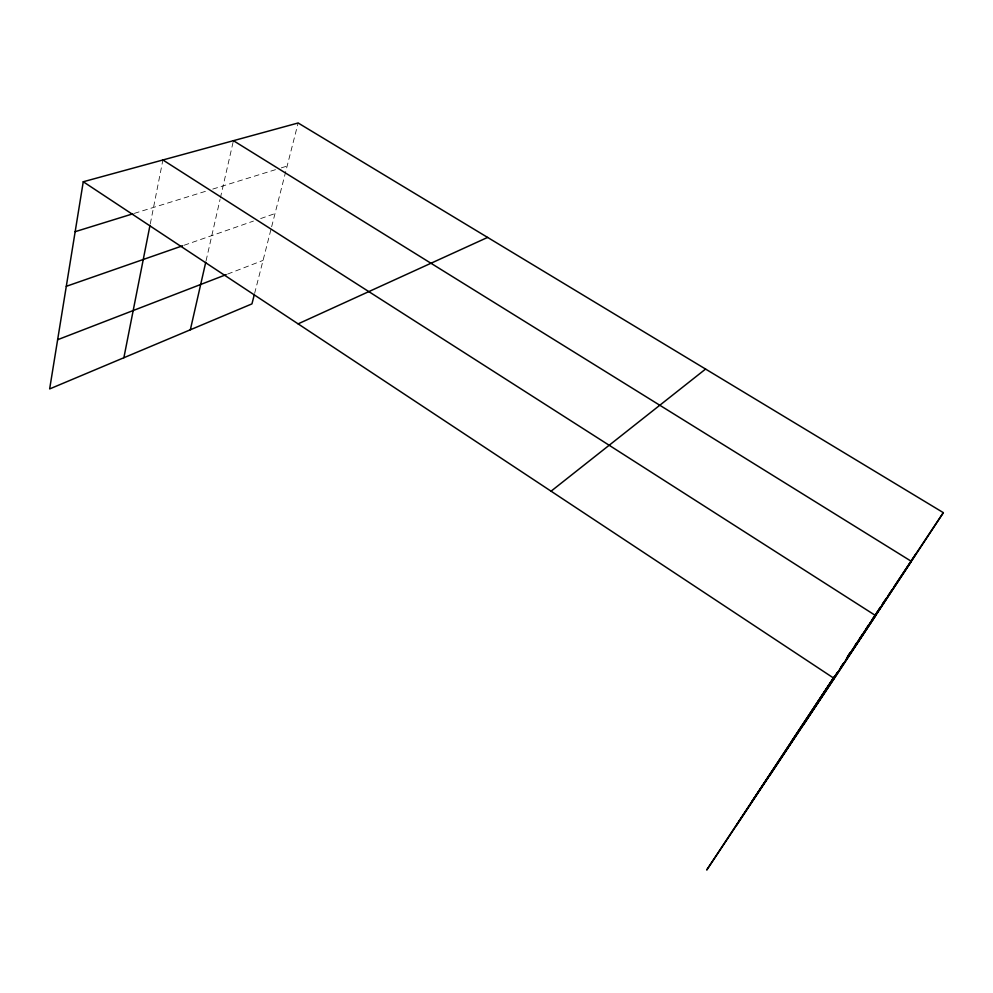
<?xml version="1.0" encoding="UTF-8"?>
<svg xmlns="http://www.w3.org/2000/svg" width="993" height="993" viewBox="0 0 993 993"><rect width="100%" height="100%" fill="white"/><g stroke="black" fill="none" stroke-linecap="round" stroke-linejoin="round"><path stroke-width="0.74" stroke-dasharray="4.96 3.72" d="M150.303 223.785L162.902 159.972M206.072 260.787L220.049 199.432M220.384 197.93L233.429 140.683M254.63 293.382L271.275 228.204M271.648 226.739L298.136 122.983M227.608 274.08L263.058 260.389M184.09 245.259L253.463 221.079M260.65 218.572L275.011 213.569M134.316 213.371L206.842 190.917M212.775 189.08L275.508 169.666M281.329 167.854L287.138 166.054"/><path stroke-width="1.49" d="M833.71 677.437L706.706 870.017L834.269 678.517L943.35 512.661L298.136 122.983L83.263 181.756L49.65 388.933L251.949 303.883L254.245 294.884M123.877 357.728L150.005 225.274M190.346 329.788L205.737 262.264M736.508 825.27L835.039 675.736M847.637 656.621L850.989 651.532M769.19 776.216L838.092 671.591M840.624 667.743L843.988 662.629M851.572 651.11L859.926 638.425M861.601 635.88L864.94 630.803M867.448 627.005L870.799 621.928M872.462 619.384L880.828 606.698M882.492 604.154L884.999 600.355M803.014 725.436L915.496 554.516M847.451 656.783L850.033 652.91M855.184 645.165L856.897 642.595M859.454 638.76L862.855 633.633M865.412 629.798L868.813 624.671M871.37 620.836L874.783 615.71M876.484 613.153L880.741 606.748M882.442 604.191L886.699 597.811M888.387 595.254L891.776 590.165M894.321 586.342L943.35 512.661M791.62 741.212L837.049 672.956M840.463 667.805L843.032 663.957M851.597 651.098L867.832 626.707M869.533 624.138L911.338 561.33L233.429 140.683M751.937 801.401L875.64 615.61L162.902 159.972M551.065 491.187L705.589 369.061M298.111 323.867L487.613 237.414M57.631 339.718L226.193 274.627M66.295 286.319L182.638 245.767M75.158 231.679L132.826 213.83M83.263 181.756L834.269 678.517M850.74 652.376L846.52 658.781L850.74 652.376"/></g></svg>
